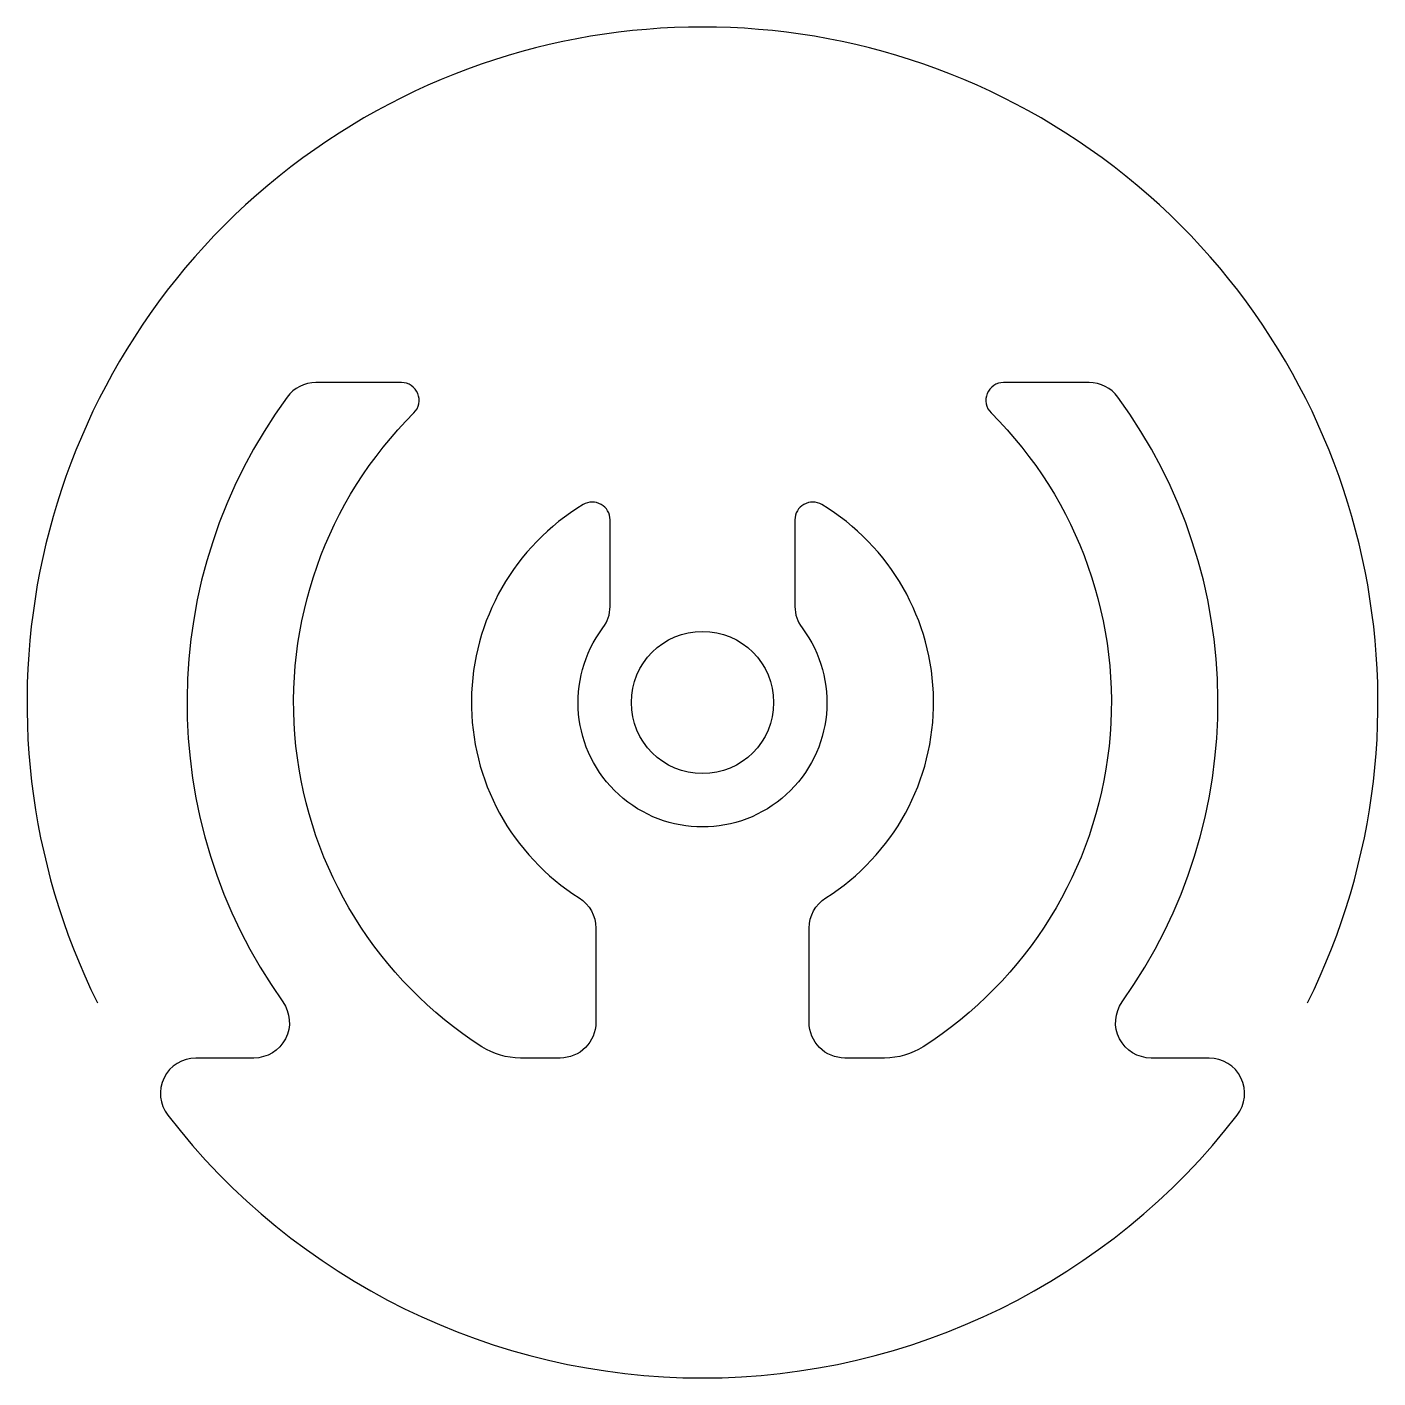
# Model space of a CAD drawing. Header units: millimetres. Extents: x -2.38 to 2.38, y -2.38 to 2.38.
import ezdxf

# ---------------------------------------------------------------- set-up
doc = ezdxf.new("R2010")
doc.units = ezdxf.units.MM
doc.layers.get('0').update_dxf_attribs({"linetype": 'CONTINUOUS'})

msp = doc.modelspace()

# ---------------------------------------------------------------- linework, layer by layer
msp.add_lwpolyline([(1.8799, -1.4514, 0.622868), (1.781, -1.25), (1.5774, -1.25, -0.60978), (1.4757, -1.0524, 0.324134), (1.46, 1.0741, 0.238505), (1.3593, 1.125), (1.0588, 1.125, 0.668807), (1.0147, 1.0182, -0.479455), (0.7753, -1.2105, -0.143376), (0.6404, -1.25), (0.5, -1.25, -0.414214), (0.375, -1.125), (0.375, -0.793, -0.257543), (0.4333, -0.6873, 0.55808), (0.4198, 0.6957, 0.58382), (0.325, 0.6421), (0.325, 0.3375, 0.162278), (0.35, 0.2625, -2), (-0.35, 0.2625, 0.162278), (-0.325, 0.3375), (-0.325, 0.6421, 0.58382), (-0.4198, 0.6957, 0.55808), (-0.4333, -0.6873, -0.257543), (-0.375, -0.793), (-0.375, -1.125, -0.414214), (-0.5, -1.25), (-0.6404, -1.25, -0.143376), (-0.7753, -1.2105, -0.479455), (-1.0147, 1.0182, 0.668807), (-1.0588, 1.125), (-1.3593, 1.125, 0.238505), (-1.46, 1.0741, 0.324134), (-1.4757, -1.0524, -0.60978), (-1.5774, -1.25), (-1.781, -1.25, 0.622868), (-1.8799, -1.4514, 0.491304)], format="xyb", close=True)
msp.add_circle((0, 0), 0.25)
msp.add_arc((0, 0), 2.375, -26.3878, 206.3878)

doc.saveas('drawing.dxf')
